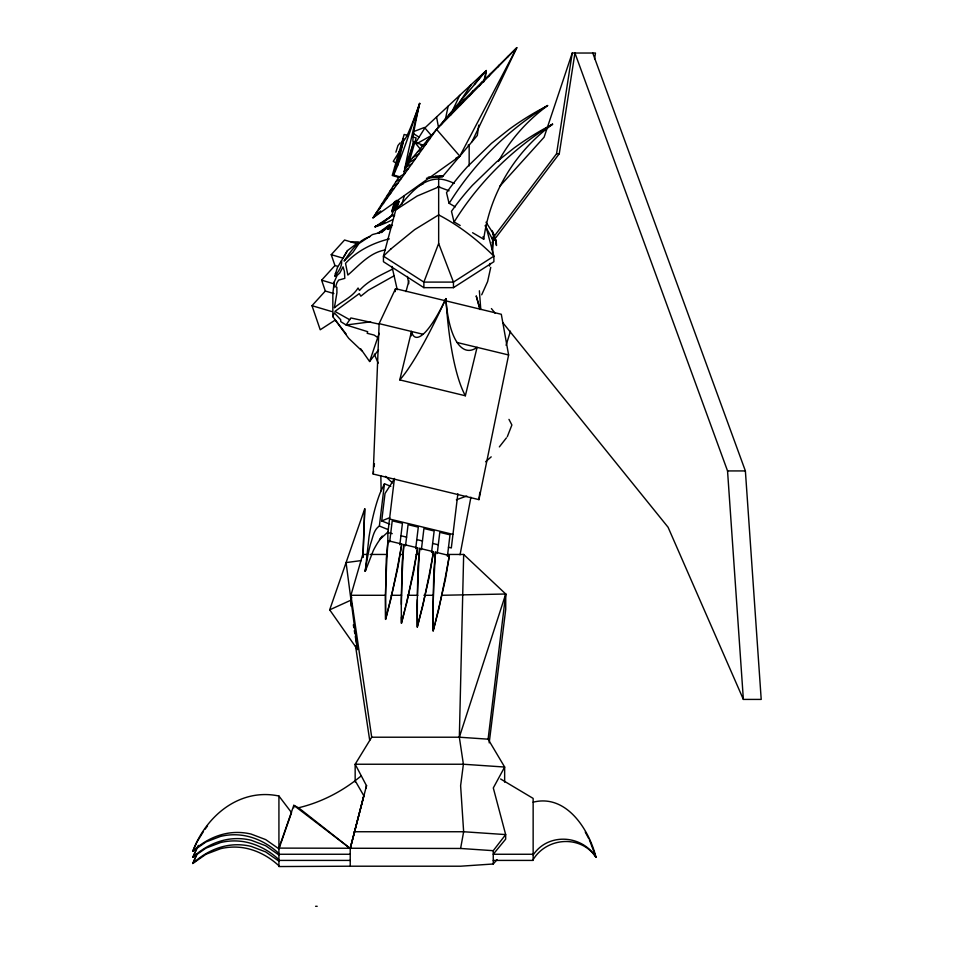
<?xml version="1.0" encoding="UTF-8"?>
<svg xmlns="http://www.w3.org/2000/svg" width="954" height="954" viewBox="0 0 954 954"><rect width="100%" height="100%" fill="white"/><g stroke="black" fill="none" stroke-linecap="round" stroke-linejoin="round"><path stroke-width="1.43" d="M361.912 350.869L348.699 338.324L332.839 316.668L332.851 293.331L334.198 282.05L337.096 275.444L339.791 272.975L343.035 266.846L344.406 271.437L344.811 278.365L338.634 280.106L336.905 282.825L335.665 286.868L336.869 287.285L336.917 292.771L334.389 307.832C342.009 301.047 352.264 297.35 358.06 288.013L359.515 290.445C368.363 280.357 381.028 275.098 392.559 269.088M401.431 604.442L401.479 598.754A50.944 1.145 -88.9 0 1 402.171 562.514L403.828 544.519L417.649 547.87L413.762 571.231A48.559 1.121 -77.2 0 1 407.143 600.126L405.855 605.516M411.401 335.832L411.496 331.467A83.403 18.043 -70.9 0 0 445.888 298.602A87.148 29.884 -84.5 0 0 477.083 347.339L465.361 395.767L399.774 379.895L411.496 331.467M278.926 853.496C269.111 844.338 256.841 837.695 243.532 835.489A60.233 59.053 59 0 0 220.601 836.384L206.028 841.929L192.791 851.183C202.713 824.781 224.5 801.229 252.989 795.708A66.088 65.421 -71.1 0 1 278.926 796.03L278.926 866.554L350.225 866.208L350.225 848.464L298.566 807.764L293.796 805.343L278.926 848.106L460.603 848.464L463.644 831.745L460.615 785.726L463.394 764.237L459.339 737.215L463.668 554.453L447.343 554.453M363.128 554.465L364.738 508.768L329.69 609.833L357.488 649.531L346.075 562.586L361.363 560.57M362.866 557.434L364.738 508.768M373.193 474.043L379.132 323.633L395.564 288.68L501.303 314.283L508.613 354.971L478.932 499.634L373.193 474.043L373.539 471.097M492.252 249.888L492.693 239.621L485.073 225.645M492.55 252.679L493.492 233.909L486.015 222.199M333.781 287.691L334.198 282.05M395.922 206.446L396.59 200.602L399.046 201.318L397.091 208.055A7.966 0.871 -72.3 0 0 395.135 210.214A7.966 0.871 -75.3 0 0 394.634 207.34L396.709 200.889A10.721 0.704 -77.1 0 1 395.135 210.214A10.721 0.704 -70.5 0 1 398.796 201.497L396.482 206.613M374.075 466.685L374.433 463.739M395.206 291.626L395.564 288.68M384.462 483.761L380.062 493.158A74.603 16.576 -82.8 0 0 369.019 536.875L365.239 571.339A50.455 8.848 -83.2 0 1 370.546 543.935C372.799 537.901 373.574 529.804 379.37 526.024L384.462 483.761L390.782 486.325M389.721 524.163L381.707 520.92L385.022 493.492L394.372 478.932M394.443 478.419L387.896 532.606L392.225 533.644M387.968 540.691L386.31 558.674A50.944 1.145 -88.9 0 0 385.619 594.926L385.583 619.396L391.045 598.337L397.079 569.264A73.136 3.065 -79.7 0 0 401.789 544.03L387.968 540.691A75.402 3.124 -86.5 0 0 386.501 566.712L385.368 596.966L385.583 619.396L387.622 611.431M389.673 541.979L392.225 520.836L402.433 523.305L399.845 544.817M401.789 544.03L397.901 567.391A48.559 1.121 -77.2 0 1 391.283 596.298L387.908 610.25M405.522 545.819L408.073 524.664L418.293 527.145L415.694 548.645M419.677 548.359A75.402 3.124 -86.5 0 0 418.21 574.38L417.089 604.645L417.292 627.076L422.992 603.965A48.559 1.121 -77.2 0 0 429.61 575.071L433.51 551.71L419.677 548.359L418.019 566.354A50.944 1.145 -88.9 0 0 417.435 594.259M421.382 549.659L423.934 528.504L434.153 530.984L431.554 552.485M435.537 552.199L433.879 570.182A50.944 1.145 -88.9 0 0 433.188 606.434L433.152 630.916L438.613 609.856L444.647 580.783A73.136 3.065 -79.7 0 0 449.358 555.55L435.537 552.199A75.402 3.124 -86.5 0 0 434.07 578.219L432.937 608.485L433.152 630.916L435.179 622.938M437.242 553.499L439.794 532.344L450.002 534.824L447.414 556.325M449.358 555.55L445.47 578.911A48.559 1.121 -77.2 0 1 438.852 607.805L435.477 621.769M457.86 493.767L451.325 547.954L448.44 547.262M478.932 499.634L479.826 492.276M504.654 782.149L504.654 767.04L488.102 739.171L505.727 594.008L463.668 554.453M489.199 742.856L505.727 609.284L505.727 594.008L441.797 595.284M478.741 125.129L477.31 135.456L442.68 176.43L426.486 178.279M485.073 79.385L486.301 70.536L424.995 127.788L415.467 142.909M492.145 239.001L556.564 153.737L572.233 53.03L595.475 53.03L594.569 58.874M495.746 237.82L559.271 153.737L574.928 53.03L727.544 470.93L743.369 699.413L761.209 699.413L745.384 470.93L592.768 53.03M395.886 152.163L397.949 145.521L400.191 142.826M470.906 497.189L460.043 554.834M366.264 565.901L365.239 571.339L373.384 550.398A45.005 14.715 -73.5 0 1 380.563 538.76L387.706 532.225M400.74 148.669L402.039 141.741M403.792 174.522A101.446 3.411 -75.7 0 1 404.878 168.262L406.964 157.911A101.446 3.411 -75.7 0 1 419.677 103.366A127.299 5.664 -72.8 0 1 410.172 128.516L408.729 131.89A127.299 5.664 -72.8 0 1 403.936 139.224L393.537 175.011L400.561 177.039M335.414 273.297L334.866 276.421C337.99 271.723 342.546 266.691 341.508 260.68L347.483 250.58L357.273 243.21M445.518 118.797L448.141 106.168M490.75 267.37L487.613 281.585L481.698 294.798M483.606 82.08L486.301 70.536L406.833 164.577M365.811 788.398L366.563 785.536L350.225 848.464L293.796 805.343L293.796 807.799M404.937 609.308L405.545 606.78M393.537 175.011A101.446 3.411 -71.9 0 0 397.401 166.091L403.936 139.224L402.862 138.914M404.627 610.572L401.443 623.236L401.229 600.805L402.349 570.552A75.402 3.124 -86.5 0 1 403.828 544.519M489.402 266.059L490.094 263.399M363.82 795.743L350.225 848.464L363.82 795.743L355.162 780.706L360.839 776.21M454.223 183.323C448.869 181.022 443.073 178.708 437.135 179.066C418.257 180.306 407.859 197.776 395.767 209.904L383.436 256.161L383.436 261.718L423.874 287.655L453.448 287.655L493.886 261.718L493.886 256.161L485.658 225.323M405.987 291.626L408.932 280.75M391.665 211.836L394.67 201.485M380.539 223.761A39.615 13.249 -42.3 0 0 391.903 215.58L396.315 200.388M406.237 167.999L413.762 142.074A127.299 5.664 -74.8 0 1 413.642 133.321L414.239 129.696A127.299 5.664 -74.8 0 1 419.677 103.366A101.446 3.411 -71.9 0 1 401.193 156.229L397.401 166.091M395.135 210.214L397.818 200.96M408.491 164.219L416.123 137.936L412.14 136.78M401.861 204.239L404.246 196.023M367.207 554.453L362.758 554.453L350.917 595.284L350.917 605.969M351.764 597.347L350.917 600.185L329.69 609.833M335.498 273.786L337.406 267.573L341.508 260.68M506.085 345.276L510.473 331.181M355.162 782.03L355.162 764.237L371.702 737.215L459.339 737.215L505.727 594.008M572.233 53.03L544.09 137.221L499.61 186.471M404.878 168.262L413.762 142.074L423.278 145.115L420.631 145.139M360.612 348.687L369.603 361.518L379.167 333.34M280.738 843.646L278.926 848.869L265.701 839.615L251.117 834.07A60.233 59.053 -59 0 0 228.185 833.176C214.877 835.382 202.618 842.024 192.791 851.183L196.918 842.096L203.464 831.435M281.191 842.346L291.53 812.617L278.926 796.03M507.289 436.753L511.893 424.983L508.971 419.378M332.839 316.668L334.329 312.912L340.685 319.685L340.745 321.617L346.135 324.992L367.672 331.682L367.183 333.304L374.147 335.081L377.736 337.549M196.918 854.057L192.791 863.477L206.028 854.235L220.601 848.69A60.233 59.053 59 0 1 243.532 847.796C256.841 850.002 269.111 856.644 278.926 865.803M438.661 178.958L438.661 243.497L423.874 282.098L423.874 287.655M196.918 848.249L192.791 857.336L206.028 848.082L220.601 842.537A60.233 59.053 59 0 1 243.532 841.643C256.841 843.849 269.111 850.491 278.926 859.649M196.918 854.402L192.791 863.477C202.618 854.331 214.877 847.689 228.185 845.482A60.233 59.053 -59 0 1 251.117 846.377L265.701 851.922L278.926 861.164M452.578 110.449L459.721 95.364M471.98 141.764L516.806 47.7L448.726 115.005M498.548 161.202C510.497 139.308 527.562 120.323 547.668 105.608L537.651 110.986A282.11 251.379 -2.6 0 0 509.114 129.362L491.477 143.35L467.412 166.723A297.099 264.735 -2.6 0 0 446.508 192.66L449.036 203.238L455.237 206.863M198.325 845.387L192.791 857.336C202.618 848.178 214.877 841.535 228.185 839.329A60.233 59.053 -59 0 1 251.117 840.224L265.701 845.769L278.926 855.022M342.939 258.176L347.483 250.58M400.167 150.398L393.275 161.345L395.862 162.979M459.637 102.102L471.288 84.56M400.477 150.052L398.975 152.294M436.562 129.386L373.014 217.858L459.816 156.146L516.806 47.7L436.562 129.386L459.816 156.146L455.917 158.161M441.153 124.712L445.446 118.88M450.61 115.088L455.869 107.945M460.066 105.465L464.574 99.335M469.523 95.829L473.279 90.725M478.98 86.206L481.985 82.127M488.436 76.582L490.69 73.518M497.893 66.959L499.395 64.908M507.349 57.323L508.1 56.31M205.086 829.229L207.519 825.925M492.157 242.554L493.957 240.181M369.603 361.518L378.535 349.856M350.225 866.208L460.603 866.208L493.254 863.99L493.254 850.682L505.668 834.595L493.301 787.944L504.654 767.04L463.394 764.237L355.162 764.237L366.503 785.726M474.46 84.56L482.867 73.744M499.359 446.889L506.407 437.886M379.489 539.547L382.28 536.076M533.143 859.649C546.845 837.099 581.129 834.714 596.011 857.336C589.107 829.598 566.402 793.764 533.143 802.183M493.254 863.99L497.07 859.637M337.454 266.261L334.949 265.522L331.241 254.67L344.573 240.014L357.416 243.819M333.888 293.57L325.326 291.03L321.617 280.178L334.949 265.522M334.937 320.234L320.222 329.774L311.994 305.685L325.326 291.03M533.143 855.022C548.025 832.401 582.298 834.786 596.011 857.336L589.405 839.794M380.729 210.989L373.014 217.858L398.808 177.217L404.878 173.509M383.055 230.57L389.745 224.727L389.745 225.955L381.23 232.609M485.598 461.76L491.203 456.859M536.196 113.49L538.39 111.797M395.767 209.904L417.172 196.023L439.579 186.567M355.162 780.706C338.384 793.418 319.077 802.886 298.566 807.764M377.999 233.122L389.745 224.727M392.392 219.802A48.26 18.734 -31.9 0 1 375.089 226.79L391.903 215.58L394.455 215.986M378.559 233.301L389.745 225.955L392.452 225.335M388.135 229.139L391.641 226.933M394.085 275.813L368.22 290.314L360.851 296.169L359.276 293.617L334.914 311.409L349.689 319.721M431.971 134.836L433.199 134.085M427.13 140.548L429.658 139.01M422.3 146.272L426.116 143.935M417.47 151.996L422.574 148.872M412.641 157.708L419.033 153.797M407.799 163.432L415.491 158.722M404.544 168.19L411.949 163.647M403.924 171.326L408.419 168.572M395.946 181.737L401.336 178.434M393.072 186.245L397.794 183.359M390.21 190.764L394.252 188.284M387.348 195.284L390.711 193.221M384.474 199.791L387.169 198.146M381.612 204.311L383.627 203.071M378.738 208.831L380.097 207.996M375.876 213.338L376.556 212.933M387.753 229.127L391.45 226.933M388.075 229.318L390.377 227.97M416.493 143.827L431.399 135.504L424.447 127.454L414.108 131.402M391.903 215.58A39.615 14.286 -43.1 0 1 375.101 226.79L384.641 222.592M418.579 185.803L423.182 183.848M381.707 520.92L389.697 517.688M456.37 499.789L466.768 496.02M369.997 236.628C357.833 240.42 350.905 251.14 344.084 261.05L352.98 252.238L358.966 243.532L372.501 234.553L381.922 232.06M389.339 238.87C372.99 242.948 357.034 250.783 345.527 263.376L347.864 275.062C359.205 265.319 369.83 252.452 385.321 249.948M370.629 321.832L346.135 324.992L350.893 317.956L379.179 324.145M428.274 177.146L442.68 176.43L439.818 175.894M430.981 176.728L442.68 176.43L439.794 176.001M468.14 145.091L469.165 145.091L469.165 165.877M556.564 153.737L559.271 153.737M727.544 470.93L745.384 470.93M370.176 554.453L386.501 554.453M399.857 554.453L402.826 554.453M416.182 554.453L419.152 554.453M432.496 554.453L435.465 554.453M385.177 595.284L350.917 595.284L371.702 737.215M391.14 595.284L401.574 595.284M407.525 595.284L417.959 595.284M423.922 595.284L432.854 595.284M354.149 831.745L463.644 831.745L505.668 834.595L505.668 839.15L493.254 854.259L533.143 854.259M278.926 854.259L350.225 854.259M278.926 860.413L350.225 860.413M493.254 860.413L533.143 860.413L533.143 798.403L500.611 778.989M315.583 906.3L317.181 906.3M350.917 241.899L358.394 241.911M435.358 176.037L442.68 176.43M459.339 737.215L488.102 739.171M460.603 848.464L493.254 850.682M379.132 323.633L422.908 334.234M457.121 342.51L508.613 354.971M389.542 519.024L452.959 534.383M400.871 535.743L406.642 537.138M416.731 539.582L422.491 540.978M432.579 543.422L438.351 544.817M408.145 135.623L404.15 134.454L392.237 175.476L399.034 177.444M394.539 167.558L395.612 167.868M394.491 202.105L395.719 202.463M393.728 204.728L394.956 205.086M393.31 206.183L394.539 206.541M394.634 207.34L397.091 208.055M392.762 208.055L393.99 208.413M392.499 208.938L393.728 209.296M392.118 210.262L393.346 210.619M392.13 214.793L394.586 215.509M331.241 254.67L342.784 258.093M321.617 280.178L333.161 283.6M311.994 305.685L331.598 311.505M437.743 186.567L449.036 190.788M379.37 526.024L388.206 529.613M460.198 225.502L454.009 221.888L451.481 211.299A297.099 264.735 -2.6 0 1 472.373 185.374L496.45 161.989L514.087 148.001A282.11 251.379 -2.6 0 1 542.623 129.625L552.64 124.247C524.688 144.531 503.152 173.389 491.692 205.969A174.689 164.136 -28.3 0 0 483.726 239.239L472.588 232.728M412.593 133.071L419.092 137.161M385.511 476.344L392.452 482.927M414.835 142.396L420.118 148.848M491.417 308.583L495.15 313.21M502.627 322.464L668.074 527.24L743.369 699.413M335.152 319.817L346.23 334.174M585.267 832.067L588.713 838.506M438.661 243.497L453.448 282.098L453.448 287.655M374.29 354.077L378.201 363.152M491.99 230.546L496.247 241.636L496.497 245.524L495.722 242.817M493.492 233.909L496.247 241.636L492.658 231.965L494.959 240.098M479.85 308.488L476.213 295.883L479.922 309.49M483.094 236.592L483.726 239.239M391.951 266.381L397.246 289.694M436.562 116.984L438.458 127.156M407.441 276.457L408.777 283.672M353.35 624.834L353.839 627.732M354.316 630.642L354.805 633.551M355.293 636.449L357.488 649.531M355.556 646.12L369.711 740.364M479.385 290.779L480.78 309.513M381.135 490.738L380.849 475.951M401.395 617.011L401.443 623.236L406.893 602.177L412.927 573.104A73.136 3.065 -79.7 0 0 417.649 547.87M387.849 531.986L387.849 541.979M362.758 554.453L362.758 557.422M417.363 599.672A50.944 1.145 -88.9 0 0 417.339 602.606L417.292 627.076L422.753 606.017L428.787 576.943A73.136 3.065 -79.7 0 0 433.51 551.71M465.361 395.767A170.909 38.53 -88.6 0 1 445.888 298.602A165.889 22.968 -68.6 0 1 399.774 379.895M449.179 203.321A286.999 266.882 -29.6 0 1 547.572 105.465M454.152 221.96A286.999 266.882 -29.6 0 1 552.545 124.103M379.143 224.595A39.615 13.249 -42.3 0 1 375.101 226.79M391.033 248.863L383.436 256.161L423.874 282.098L453.448 282.098L493.886 256.161C477.549 239.907 459.136 225.585 438.661 214.912L414.608 229.664L391.033 248.863"/></g></svg>
